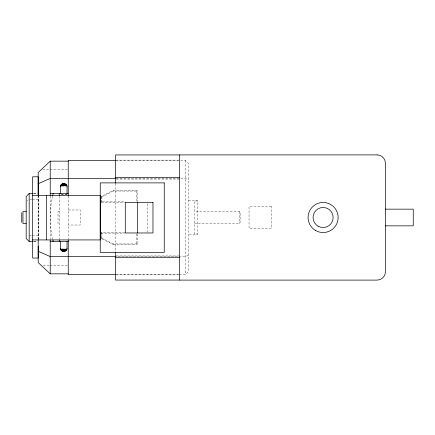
<?xml version="1.0" encoding="UTF-8"?>
<svg xmlns="http://www.w3.org/2000/svg" width="435" height="435" viewBox="0 0 435 435"><rect width="100%" height="100%" fill="white"/><g stroke="black" fill="none" stroke-linecap="round" stroke-linejoin="round"><path stroke-width="0.33" stroke-dasharray="2.17 1.63" d="M38.128 239.25L38.128 196.082M38.198 239.299L38.198 196.082M124.671 232.524L101.301 232.524L101.301 238.532L113.323 244.546L113.464 243.943L136.759 243.943L137.357 244.546L137.357 233.861M194.45 223.481L239.522 223.481L240.125 222.274L240.125 212.726L239.522 211.519L194.45 211.519M179.34 274.594L185.435 274.594L188.442 271.581L188.442 163.419L185.435 160.406L179.34 160.406M137.357 202.476L137.357 190.454L113.323 190.454L101.301 196.468L101.301 202.476L101.904 201.873L124.693 201.873M101.301 196.468L101.904 196.837L113.464 191.057L136.759 191.057L137.357 190.454M101.301 238.532L101.904 238.162L113.464 243.943M27.182 200.502L28.183 199.969M188.442 255.242L185.435 256.563L116.221 256.563M115.547 160.129L178.867 160.129M116.341 160.406L178.665 160.406M42.679 169.313L49.411 169.313M50.079 169.313L67.577 169.313M116.221 178.437L185.435 178.437L188.442 179.758M116.221 179.062L178.867 179.062M33.691 193.51L37.557 193.51M33.87 193.613L37.584 193.613M67.044 194.423L60.432 194.548L67.044 194.548L67.044 192.749M29.83 199.431L31.76 199.431M32.402 199.431L38.198 199.431M188.442 200.366L197.457 200.366L197.457 234.634L188.442 234.634M197.457 200.975L194.45 200.975L194.45 234.025L197.457 234.025M101.301 202.476L124.671 202.476M68.246 209.985L80.268 209.985L80.268 225.015L68.246 225.015M59.231 211.492L58.029 211.492L58.029 223.508L59.231 223.508M101.301 232.524L101.904 233.127L124.693 233.127M29.183 235.297L31.76 235.297M32.402 235.297L38.198 235.297M33.87 241.24L37.584 241.24M33.691 241.49L37.557 241.49M113.323 244.546L137.357 244.546M116.221 255.938L178.867 255.938M43.25 265.578L49.329 265.578M50.009 265.578L67.572 265.578M116.341 274.594L178.665 274.594M115.547 274.871L178.867 274.871M113.323 190.454L113.464 191.057M38.198 195.407L38.198 196.805M239.522 211.519L239.522 223.481M185.435 160.406L185.435 274.594M147.541 203.694L147.541 232.301M136.759 191.057L136.759 201.873M136.759 233.802L136.759 243.943M115.547 183.472L115.547 251.528M101.904 196.837L101.904 201.873M101.904 233.127L101.904 238.162M68.246 196.098L68.246 239.582M59.231 196.131L59.231 239.538M50.221 196.098L50.221 239.582M38.198 195.946L38.198 240.267M52.744 239.571A97.657 97.657 0 0 1 52.597 196.087M271.309 206.369L249.048 206.369L249.048 228.631L271.309 228.631L271.309 206.369"/><path stroke-width="0.65" d="M38.198 246.15L38.198 258.053L32.636 258.053L32.636 176.806L38.198 176.806L38.198 195.407M46.545 239.924L46.545 195.407M61.183 185.707L61.482 185.174A2.713 2.458 0 0 1 66.299 185.718L61.183 185.837L66.299 185.718M61.183 185.837L61.482 185.305A2.713 2.458 0 0 1 66.299 185.843M33.049 193.51L29.183 193.51L26.182 196.538L26.182 238.462L29.183 241.49L33.049 241.49M68.246 161.157L50.221 161.157L38.198 172.456L38.198 195.206M38.198 183.722L50.221 178.437L115.666 178.437M61.183 249.163L66.299 249.282A2.713 2.458 0 0 1 61.482 249.826L61.183 249.163L61.482 249.695A2.713 2.458 0 0 0 66.299 249.157M61.183 249.293L66.299 249.282M179.541 154.936L115.547 154.936L115.547 183.157M115.666 160.406L68.246 160.406L68.246 195.494M115.547 177.377L179.541 177.377M50.221 193.461L68.246 193.461M32.511 195.407L100.246 195.407L100.246 239.924L32.511 239.924M385.426 209.153L413.25 209.153L413.25 225.847L385.426 225.847M26.182 211.492L22.952 211.492L22.952 223.508L26.182 223.508M50.221 241.539L68.246 241.539M115.666 256.563L50.221 256.563L38.198 251.278M115.547 257.297L179.541 257.297M38.198 239.794L38.198 262.544L41.689 265.883A9.554 0.457 45.1 0 1 45.365 269.243L50.221 273.838L68.246 273.838M115.666 274.594L68.246 274.594L68.246 240.185M179.541 280.064L115.547 280.064L115.547 251.876M137.389 202.362L137.389 232.97M67.044 193.461L67.044 186.256A3.322 3.007 0 0 0 63.738 183.532A3.322 3.007 0 0 0 60.432 186.256L60.432 193.461M67.044 241.539L67.044 248.744A3.322 3.007 0 0 1 63.738 251.468A3.322 3.007 0 0 1 60.432 248.744L60.432 241.539M59.231 193.461L59.231 195.462M59.231 240.202L59.231 241.539M50.221 161.157L50.221 195.494M50.221 240.185L50.221 273.838M29.183 193.51L29.183 241.49M21.75 212.704L21.75 222.296M60.432 186.381A3.322 3.007 0 0 1 63.738 183.657A3.322 3.007 0 0 1 67.044 186.381M53.222 241.539A97.657 97.657 0 0 1 52.901 240.229M52.744 195.429A97.657 97.657 0 0 1 53.222 193.461M67.044 248.619A3.322 3.007 0 0 1 63.738 251.343A3.322 3.007 0 0 1 60.432 248.619M377.08 154.898L179.541 154.898L179.541 280.102L377.08 280.102A8.347 8.347 0 0 0 385.426 271.755L385.426 163.245A8.347 8.347 0 0 0 377.08 154.898M164.234 182.885L100.246 182.885L100.246 252.441L164.234 252.441L164.234 182.885M152.968 202.362L125.285 202.362L125.285 232.97L152.968 232.97L152.968 202.362M318.094 226.173A10.016 10.016 0 0 0 333.123 217.5A10.016 10.016 0 0 0 318.094 208.827A10.016 10.016 0 0 0 318.094 226.173M315.592 230.512A15.024 15.024 0 0 0 338.131 217.5A15.024 15.024 0 0 0 315.592 204.488A15.024 15.024 0 0 0 315.592 230.512"/></g></svg>
